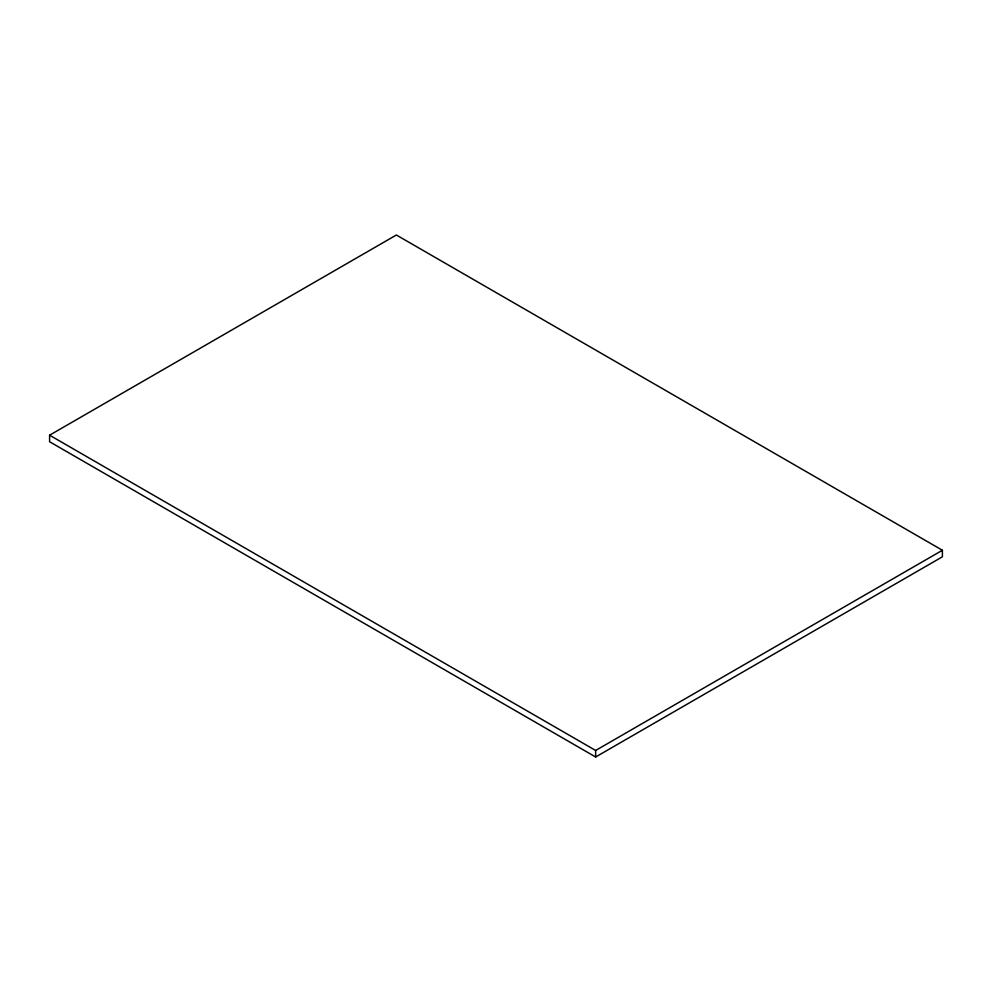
<?xml version="1.0" encoding="UTF-8"?>
<svg xmlns="http://www.w3.org/2000/svg" width="992" height="992" viewBox="0 0 992 992"><rect width="100%" height="100%" fill="white"/><g stroke="black" fill="none" stroke-linecap="round" stroke-linejoin="round"><path stroke-width="1.49" d="M49.6 435.203L396.354 235.005L942.4 550.262L942.4 556.797L595.646 756.995L49.6 441.738L49.6 435.203L595.646 750.46L942.4 550.262M595.646 750.46L595.646 756.995"/></g></svg>
